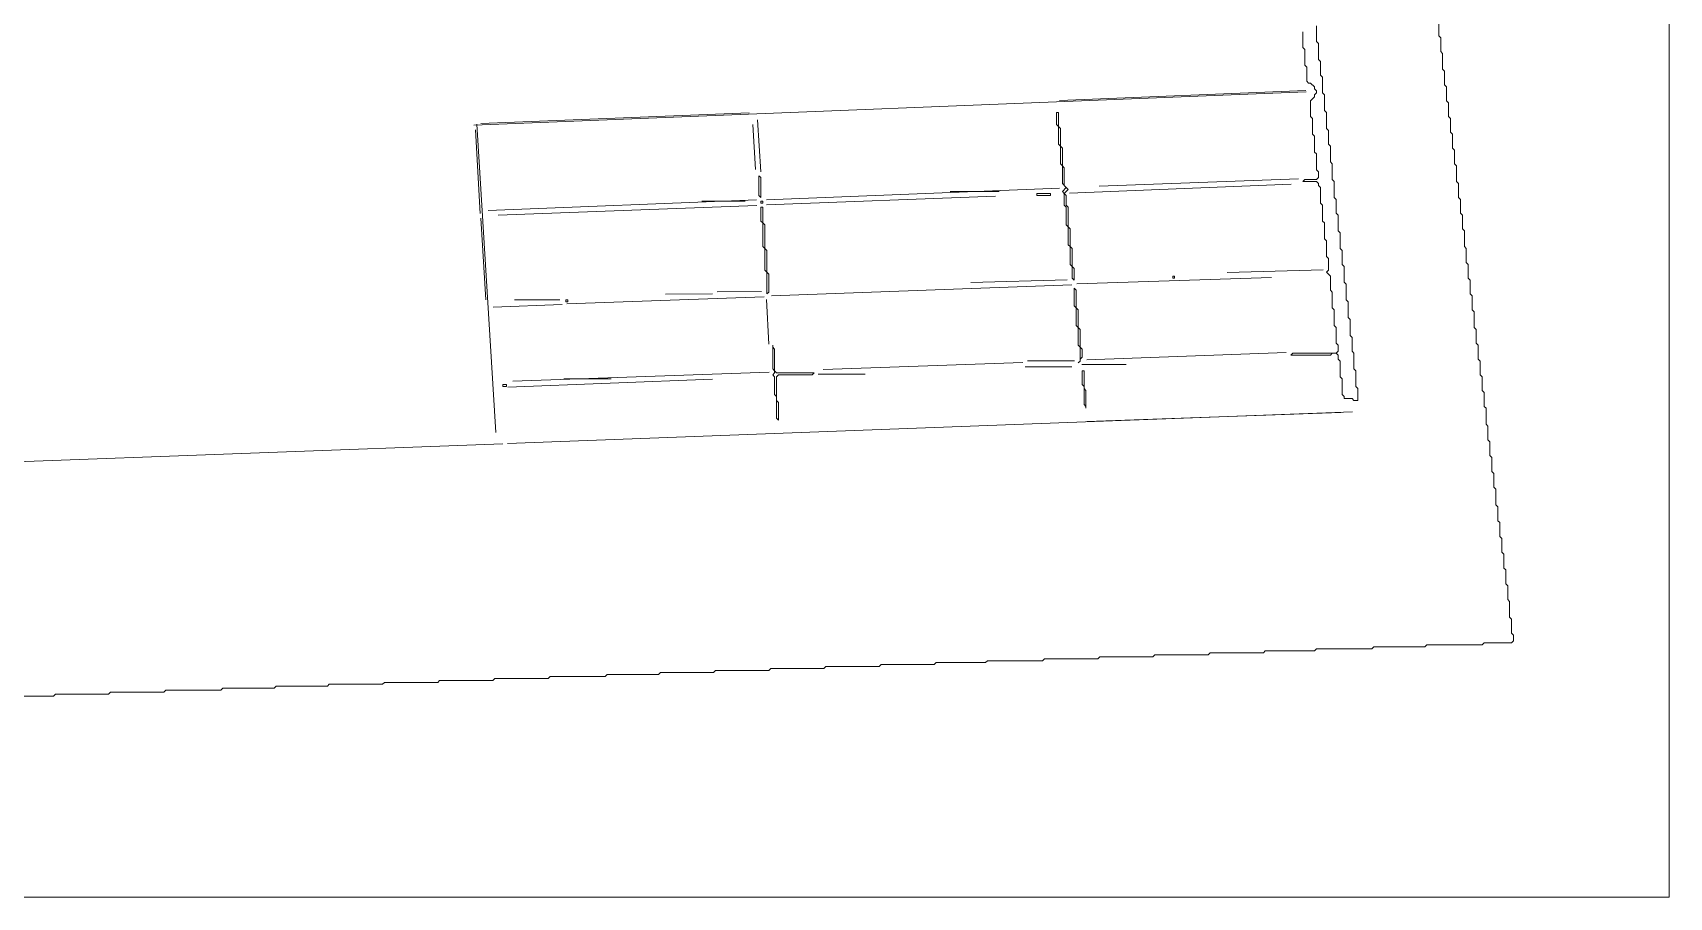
# Model space of a CAD drawing. Extents: x 9 to 1840, y 10 to 1241.
# Drawn here: x 1009 to 1840, y 10 to 448 of the extents above; entities that cross this region are included whole.
import ezdxf

# ---------------------------------------------------------------- set-up
doc = ezdxf.new("R2010")
doc.units = 0
for name, color, linetype, lineweight in [('TRACE_CURVE', 6, 'Continuous', 0), ('TRACE_STRAIGHT', 5, 'Continuous', 0), ('TRACE_TEXT_SYMBOL', 6, 'Continuous', 0)]:
    doc.layers.add(name, color=color, linetype=linetype, lineweight=lineweight)

msp = doc.modelspace()

# ---------------------------------------------------------------- linework, layer by layer
at = {"layer": 'TRACE_CURVE', "color": 6}
for points in [[(9, 1241), (9, 10), (1840, 10), (1840, 1241)], [(1529, 408), (1529, 402), (1530, 401), (1530, 392), (1531, 391), (1531, 382), (1532, 381), (1532, 372), (1534, 370), (1532, 368), (1533, 367), (1533, 361), (1534, 360), (1534, 351), (1535, 350), (1535, 341), (1536, 340), (1536, 331), (1537, 330), (1537, 324), (1538, 323), (1538, 329), (1537, 330), (1537, 339), (1536, 340), (1536, 349), (1535, 350), (1535, 360), (1534, 361), (1534, 366), (1533, 367), (1535, 369), (1533, 371), (1533, 380), (1532, 381), (1532, 390), (1531, 391), (1531, 400), (1530, 401), (1530, 408)]]:
    msp.add_lwpolyline(points, close=True, dxfattribs=at)
for points in [[(1654, 449), (1654, 441), (1655, 440), (1655, 432), (1656, 431), (1656, 424), (1657, 423), (1658, 423), (1660, 421), (1660, 420), (1661, 419), (1661, 418), (1660, 417), (1660, 416), (1658, 414), (1658, 406), (1659, 405), (1659, 397), (1660, 396), (1660, 388), (1661, 387), (1661, 379), (1662, 378), (1662, 375), (1661, 374), (1655, 374), (1654, 373), (1661, 373)], [(1671, 364), (1670, 365), (1670, 373), (1669, 374), (1669, 382), (1668, 383), (1668, 391), (1667, 392), (1667, 399), (1666, 400), (1666, 408), (1665, 409), (1665, 417), (1664, 418), (1664, 426), (1663, 427), (1663, 434), (1662, 435), (1662, 443), (1661, 444), (1661, 452)], [(1723, 454), (1723, 447), (1724, 446)], [(1724, 446), (1724, 439), (1725, 438), (1725, 430), (1726, 429), (1726, 422), (1727, 421), (1727, 414), (1728, 413), (1728, 406), (1729, 405), (1729, 398), (1730, 397), (1730, 390), (1731, 389), (1731, 382), (1732, 381), (1732, 373), (1733, 372), (1733, 365), (1734, 364), (1734, 357), (1735, 356), (1735, 349), (1736, 348), (1736, 340), (1737, 339), (1737, 332), (1738, 331), (1738, 324), (1739, 323), (1739, 316), (1740, 315), (1740, 308), (1741, 307), (1741, 299), (1742, 298), (1742, 291), (1743, 290), (1743, 283), (1744, 282), (1744, 275), (1745, 274), (1745, 267), (1746, 266), (1746, 259), (1747, 258), (1747, 250), (1748, 249), (1748, 242), (1749, 241), (1749, 234), (1750, 233), (1750, 226), (1751, 225), (1751, 218), (1752, 217), (1752, 209), (1753, 208), (1753, 201), (1754, 200), (1754, 193), (1755, 192), (1755, 185)], [(1661, 373), (1662, 372), (1662, 371), (1663, 370), (1663, 362), (1664, 361), (1664, 353), (1665, 352), (1665, 344), (1666, 343), (1666, 335), (1667, 334), (1667, 328), (1666, 327), (1668, 325), (1668, 318), (1669, 317), (1669, 309), (1670, 308), (1670, 300), (1671, 299), (1671, 291), (1672, 290), (1672, 287), (1671, 286), (1649, 286), (1648, 285), (1668, 285), (1669, 286), (1671, 286), (1672, 285), (1672, 283), (1673, 282), (1673, 274), (1674, 273), (1674, 265), (1675, 264), (1675, 263), (1679, 263), (1680, 262), (1682, 262), (1682, 268), (1681, 269), (1681, 277), (1680, 278), (1680, 286), (1679, 287), (1679, 294), (1678, 295), (1678, 303), (1677, 304), (1677, 312), (1676, 313), (1676, 321), (1675, 322), (1675, 330), (1674, 331), (1674, 338), (1673, 339), (1673, 347), (1672, 348), (1672, 356), (1671, 357), (1671, 364)], [(1755, 185), (1756, 184), (1756, 177), (1757, 176), (1757, 169), (1758, 168), (1758, 161), (1759, 160), (1759, 152), (1760, 151), (1760, 144), (1761, 143), (1761, 140), (1760, 139), (1746, 139), (1745, 138), (1717, 138), (1716, 137), (1690, 137), (1689, 136), (1661, 136), (1660, 135), (1635, 135), (1634, 134), (1607, 134), (1606, 133), (1579, 133), (1578, 132), (1551, 132), (1550, 131), (1523, 131), (1522, 130), (1494, 130), (1493, 129), (1468, 129), (1467, 128), (1440, 128), (1439, 127), (1412, 127), (1411, 126), (1384, 126), (1383, 125), (1356, 125), (1355, 124), (1328, 124), (1327, 123), (1301, 123), (1300, 122), (1272, 122), (1271, 121), (1244, 121), (1243, 120), (1216, 120), (1215, 119), (1188, 119), (1187, 118), (1160, 118), (1159, 117), (1133, 117), (1132, 116), (1106, 116), (1105, 115), (1077, 115), (1076, 114)], [(1076, 114), (1049, 114), (1048, 113), (1021, 113), (1020, 112), (992, 112)]]:
    msp.add_lwpolyline(points, dxfattribs=at)
at = {"layer": 'TRACE_STRAIGHT', "color": 5}
for p, q in [((1233.29, 401.55), (1655.71, 418.45)), ((1530.58, 414.15), (1655.63, 419.25)), ((1236.85, 402.47), (1373.09, 407.85)), ((1234.23, 399.3), (1236.61, 356.79)), ((1234.79, 402.13), (1244.5, 245.71)), ((1374.89, 401.91), (1376.31, 379.09)), ((1377.25, 404.4), (1378.96, 378.02)), ((1550.62, 370.67), (1651.92, 374.4)), ((1381.85, 363.8), (1530.61, 369.7)), ((1381.9, 361.25), (1498.13, 365.58)), ((1475, 368), (1500, 368)), ((1535.61, 367.16), (1648.13, 371.66)), ((1240.57, 358.26), (1376.85, 363.68)), ((1245.61, 355.94), (1376.91, 360.84)), ((1349, 363), (1371, 363)), ((1236.88, 354.38), (1239.46, 312.97)), ((1539.4, 321.11), (1638.12, 324.43)), ((1615.59, 326.88), (1664.41, 328.22)), ((1330.62, 315.91), (1354.38, 315.99)), ((1356.87, 317.1), (1379.38, 317.17)), ((1384.4, 315.02), (1536.88, 320.6)), ((1485.59, 321.89), (1534.41, 323.17)), ((1243.13, 309.32), (1278.17, 310.65)), ((1254, 313), (1277, 313)), ((1280.61, 311.07), (1380.62, 314.47)), ((1381.79, 313.12), (1383.02, 290.62)), ((1544.35, 282.67), (1645.64, 286.39)), ((1253.13, 271.75), (1383.14, 276.33)), ((1408.12, 275.26), (1431.88, 275.31)), ((1410.6, 277.63), (1511.9, 281.28)), ((1513.12, 279.09), (1536.88, 279.11)), ((1514.37, 282.14), (1538.13, 282.15)), ((1541.87, 280.31), (1564.38, 280.29)), ((1250.6, 268.77), (1354.39, 272.77)), ((1279, 273), (1303, 273)), ((1250.45, 240.2), (1679.3, 256.29)), ((1544.53, 251.3), (1673.29, 255.89)), ((825.44, 224.24), (1248.01, 240.02))]:
    msp.add_line(p, q, dxfattribs=at)
at = {"layer": 'TRACE_TEXT_SYMBOL', "color": 6}
for points in [[(1378, 376), (1378, 366), (1379, 365), (1379, 375)], [(1519, 367), (1526, 367), (1526, 366), (1519, 366)], [(1379, 363), (1379, 362), (1380, 362), (1380, 363)], [(1379, 360), (1379, 353), (1380, 352), (1380, 340), (1381, 339), (1381, 328), (1382, 327), (1382, 316), (1383, 317), (1383, 326), (1382, 327), (1382, 338), (1381, 339), (1381, 351), (1380, 352), (1380, 360)], [(1588, 325), (1589, 325), (1589, 324), (1588, 324)], [(1538, 319), (1538, 310), (1539, 309), (1539, 300), (1540, 299), (1540, 290), (1541, 289), (1541, 282), (1540, 281), (1541, 282), (1541, 283), (1542, 284), (1542, 288), (1541, 289), (1541, 298), (1540, 299), (1540, 308), (1539, 309), (1539, 318)], [(1280, 313), (1281, 313), (1281, 312), (1280, 312)], [(1385, 290), (1385, 278), (1386, 277), (1386, 276), (1385, 275), (1386, 274), (1386, 265), (1387, 264), (1387, 253), (1388, 252), (1388, 261), (1387, 262), (1387, 274), (1388, 275), (1405, 275), (1406, 276), (1387, 276), (1386, 277), (1386, 288), (1385, 289)], [(1542, 277), (1542, 270), (1543, 269), (1543, 260), (1544, 259), (1544, 258), (1544, 267), (1543, 268), (1543, 277)], [(1248, 270), (1250, 270), (1250, 269), (1248, 269)]]:
    msp.add_lwpolyline(points, close=True, dxfattribs=at)

doc.saveas('drawing.dxf')
